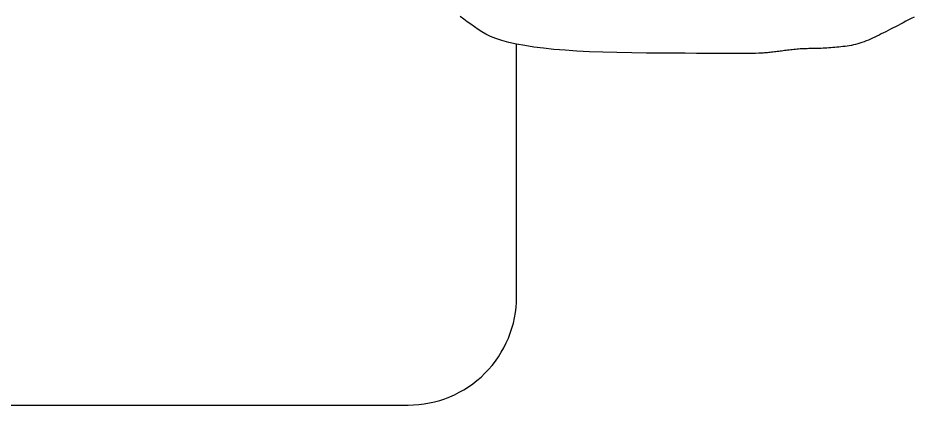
# Model space of a CAD drawing. Header units: metres. Extents: x 11076 to 23011, y 5678 to 28676.
# Drawn here: x 21092 to 21753, y 20908 to 21194 of the extents above; entities that cross this region are included whole.
import ezdxf

# ---------------------------------------------------------------- set-up
doc = ezdxf.new("R2010")
doc.units = ezdxf.units.M
doc.layers.add('A_MOBILIARIO', color=43, linetype='Continuous')

# ---------------------------------------------------------------- blocks, each defined once
blk = doc.blocks.new('scrivania_4')
at = {"linetype": 'Continuous'}
blk.add_line((307.23015, 147.98944), (306.58967, 147.98944), dxfattribs=at)
blk.add_lwpolyline([(306.58967, 147.98944, 0.414214), (306.50967, 147.90944), (306.50967, 147.72322)], format="xyb", dxfattribs=at)
blk.add_lwpolyline([(306.21653, 147.70319), (306.21858, 147.70427), (306.22059, 147.70533), (306.22258, 147.70637), (306.22453, 147.70739), (306.22645, 147.70839), (306.22834, 147.70937), (306.23019, 147.71034), (306.23202, 147.71128), (306.23381, 147.7122), (306.23558, 147.71311), (306.23731, 147.714), (306.23901, 147.71486), (306.24068, 147.71571), (306.24231, 147.71654), (306.24392, 147.71735), (306.24551, 147.71813), (306.24709, 147.71886), (306.24868, 147.71956), (306.25026, 147.72023), (306.25183, 147.72085), (306.25341, 147.72143), (306.25498, 147.72197), (306.25655, 147.72247), (306.25811, 147.72293), (306.25968, 147.72336), (306.26124, 147.72374), (306.26279, 147.72408), (306.26435, 147.72439), (306.2659, 147.72465), (306.26745, 147.72488), (306.26899, 147.72506), (306.27053, 147.72522), (306.27205, 147.72537), (306.27355, 147.72551), (306.27504, 147.72564), (306.27652, 147.72577), (306.27797, 147.72588), (306.27941, 147.72598), (306.28084, 147.72607), (306.28225, 147.72616), (306.28364, 147.72623), (306.28502, 147.72629), (306.28639, 147.72635), (306.28774, 147.72639), (306.28907, 147.72643), (306.29038, 147.72645), (306.29168, 147.72647), (306.29297, 147.72649), (306.29424, 147.72651), (306.29551, 147.72655), (306.29676, 147.72659), (306.298, 147.72664), (306.29923, 147.7267), (306.30045, 147.72678), (306.30166, 147.72686), (306.30286, 147.72695), (306.30405, 147.72705), (306.30522, 147.72716), (306.30638, 147.72728), (306.30754, 147.72741), (306.30868, 147.72755), (306.30981, 147.72769), (306.31093, 147.72785), (306.31204, 147.72801), (306.31314, 147.72816), (306.31423, 147.72831), (306.31532, 147.72846), (306.3164, 147.7286), (306.31747, 147.72873), (306.31853, 147.72886), (306.31958, 147.72899), (306.32063, 147.72911), (306.32167, 147.72922), (306.3227, 147.72934), (306.32372, 147.72944), (306.32474, 147.72954), (306.32575, 147.72964), (306.32674, 147.72973), (306.32774, 147.72982), (306.32904, 147.7299), (306.33098, 147.72996), (306.33356, 147.73002), (306.33677, 147.73006), (306.34061, 147.73009), (306.34509, 147.73011), (306.35021, 147.73011), (306.35596, 147.73011), (306.36235, 147.73009), (306.36937, 147.73006), (306.37703, 147.73002), (306.38532, 147.72997), (306.39425, 147.7299), (306.40381, 147.72983), (306.41401, 147.72974), (306.42484, 147.72964), (306.43572, 147.72947), (306.44608, 147.7292), (306.45591, 147.72883), (306.4652, 147.72834), (306.47397, 147.72775), (306.48221, 147.72705), (306.48991, 147.72625), (306.49709, 147.72534), (306.50374, 147.72431), (306.50986, 147.72319), (306.51545, 147.72195), (306.52051, 147.72061), (306.52504, 147.71915), (306.52904, 147.7176), (306.53251, 147.71593), (306.53545, 147.71416), (306.53812, 147.71232), (306.54079, 147.71045), (306.54345, 147.70856), (306.5461, 147.70665), (306.54875, 147.70471), (306.5514, 147.70274)], dxfattribs=at)

msp = doc.modelspace()

# ---------------------------------------------------------------- block references
at = {"layer": 'A_MOBILIARIO', "xscale": 1000, "yscale": 1000, "zscale": 1000, "rotation": 180}
msp.add_blockref('scrivania_4', (327969.41, 168897.86), dxfattribs=at)

doc.saveas('drawing.dxf')
